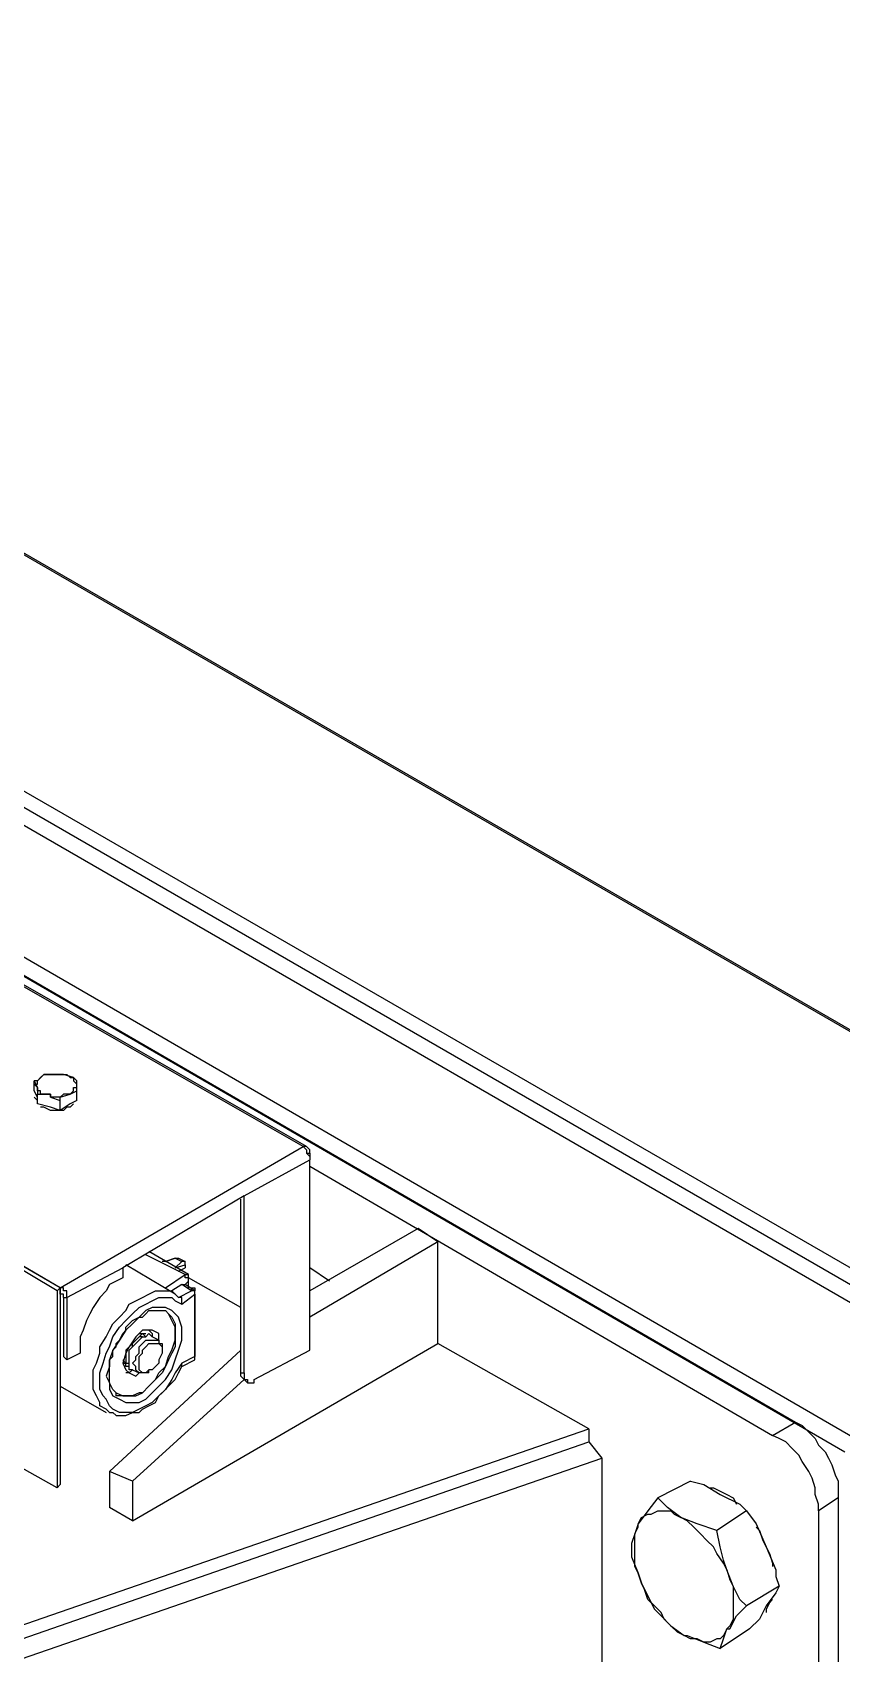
# Model space of a CAD drawing. Extents: x 3 to 592, y 5 to 207.
# Drawn here: x 265.48 to 274.18, y 89.8 to 107.23 of the extents above; entities that cross this region are included whole.
import ezdxf

# ---------------------------------------------------------------- set-up
doc = ezdxf.new("R2010")
doc.units = 0
doc.layers.get('0').update_dxf_attribs({"linetype": 'CONTINUOUS'})
picture_1 = doc.add_image_def('image2.jpg', size_in_pixel=(500, 522))

msp = doc.modelspace()

# ---------------------------------------------------------------- linework, layer by layer
at = {"color": 7}
for points in [[(283.562778, 91.1225), (260.455833, 104.4575)], [(283.598056, 91.1225), (260.491111, 104.4575)], [(283.386389, 88.688333), (256.963333, 103.928333)], [(276.895278, 92.251389), (263.2075, 100.153611)], [(276.683611, 92.180833), (263.242778, 99.941944)], [(262.643056, 98.671944), (274.214167, 91.969167)], [(262.819444, 98.777778), (274.390556, 92.075)], [(268.393333, 95.25), (262.960556, 98.354444)], [(268.428611, 95.25), (262.995833, 98.354444)], [(263.2075, 98.354444), (273.685, 92.286667)], [(265.535833, 95.885), (265.500556, 95.920278), (265.535833, 95.920278), (265.535833, 95.955556), (265.571111, 95.990833), (265.606389, 96.026111)], [(265.606389, 96.026111), (265.535833, 95.955556), (265.500556, 95.955556)], [(265.606389, 96.026111), (265.641667, 96.026111), (265.676944, 96.026111), (265.712222, 96.026111), (265.7475, 96.026111), (265.782778, 96.026111), (265.818056, 96.026111)], [(265.676944, 96.026111), (265.606389, 96.026111)], [(265.818056, 96.026111), (265.782778, 96.026111), (265.676944, 96.026111)], [(265.818056, 96.026111), (265.853333, 96.026111), (265.888611, 95.990833), (265.923889, 95.990833), (265.923889, 95.955556), (265.959167, 95.920278)], [(265.923889, 95.990833), (265.818056, 96.026111)], [(265.500556, 95.849722), (265.500556, 95.955556)], [(265.500556, 95.955556), (265.535833, 95.885)], [(265.676944, 95.814444), (265.641667, 95.814444), (265.606389, 95.814444), (265.571111, 95.814444), (265.571111, 95.849722), (265.535833, 95.849722), (265.535833, 95.885)], [(265.535833, 95.885), (265.535833, 95.814444)], [(265.888611, 95.814444), (265.923889, 95.849722), (265.923889, 95.885), (265.959167, 95.885), (265.959167, 95.920278)], [(265.959167, 95.920278), (265.959167, 95.955556), (265.923889, 95.990833)], [(265.959167, 95.849722), (265.959167, 95.920278)], [(265.535833, 95.779167), (265.500556, 95.849722)], [(265.535833, 95.708611), (265.535833, 95.743889), (265.500556, 95.779167)], [(265.535833, 95.708611), (265.535833, 95.814444)], [(265.535833, 95.814444), (265.676944, 95.814444)], [(265.535833, 95.708611), (265.535833, 95.779167)], [(265.676944, 95.673333), (265.535833, 95.708611)], [(265.676944, 95.814444), (265.676944, 95.779167), (265.782778, 95.743889)], [(265.888611, 95.814444), (265.853333, 95.814444), (265.818056, 95.814444), (265.782778, 95.779167), (265.7475, 95.779167), (265.712222, 95.779167), (265.676944, 95.779167), (265.676944, 95.814444)], [(265.782778, 95.743889), (265.782778, 95.779167), (265.888611, 95.814444)], [(265.782778, 95.638056), (265.782778, 95.743889)], [(265.888611, 95.708611), (265.782778, 95.638056)], [(265.923889, 95.708611), (265.888611, 95.673333), (265.853333, 95.673333), (265.818056, 95.638056), (265.782778, 95.638056)], [(265.888611, 95.814444), (265.959167, 95.849722)], [(265.959167, 95.743889), (265.888611, 95.708611)], [(265.959167, 95.743889), (265.959167, 95.849722)], [(265.782778, 95.638056), (265.7475, 95.638056), (265.712222, 95.638056), (265.676944, 95.638056), (265.606389, 95.673333), (265.571111, 95.673333)], [(265.782778, 95.638056), (265.676944, 95.673333)], [(265.782778, 93.733056), (268.393333, 95.25)], [(268.393333, 95.25), (268.428611, 95.214722), (268.428611, 95.179444), (268.463889, 95.144167), (268.463889, 95.108889)], [(268.463889, 95.179444), (268.463889, 95.214722), (268.428611, 95.25), (268.393333, 95.25)], [(268.428611, 95.179444), (268.463889, 95.179444)], [(268.463889, 95.179444), (268.463889, 95.108889)], [(267.758333, 94.720833), (268.463889, 95.108889)], [(268.463889, 93.062778), (268.463889, 95.108889)], [(268.463889, 95.038333), (273.438056, 92.145556)], [(267.758333, 94.720833), (266.453056, 93.944722)], [(267.723056, 92.815833), (267.723056, 94.685556)], [(267.758333, 92.815833), (267.758333, 94.720833)], [(269.628056, 94.368056), (268.463889, 93.697778)], [(269.839722, 94.226944), (269.628056, 94.368056)], [(265.782778, 93.733056), (264.865556, 94.262222)], [(265.7475, 93.697778), (264.865556, 94.226944)], [(265.782778, 93.733056), (264.936111, 94.226944)], [(267.158611, 93.874167), (266.735278, 94.121111)], [(269.839722, 94.226944), (268.463889, 93.415556)], [(269.839722, 93.133333), (269.839722, 94.226944)], [(265.853333, 93.627222), (266.453056, 93.944722)], [(266.453056, 93.944722), (266.453056, 93.838889)], [(267.0175, 93.6625), (266.488333, 93.98)], [(267.123333, 93.874167), (266.7, 94.085833)], [(266.911667, 94.015278), (266.876389, 94.015278)], [(267.0175, 94.050556), (266.911667, 94.015278)], [(266.911667, 94.015278), (267.0175, 94.050556)], [(267.0175, 94.050556), (267.088056, 94.015278)], [(267.0175, 94.050556), (267.052778, 94.050556)], [(267.088056, 94.015278), (267.0175, 93.944722)], [(267.0175, 93.944722), (267.123333, 93.98)], [(267.052778, 94.050556), (267.123333, 94.015278)], [(267.052778, 93.909444), (267.123333, 93.944722)], [(267.123333, 93.98), (267.123333, 94.015278), (267.088056, 94.015278)], [(267.123333, 94.015278), (267.088056, 94.015278)], [(267.123333, 93.98), (267.123333, 94.015278)], [(267.123333, 93.98), (267.123333, 93.944722)], [(268.675556, 93.803611), (268.463889, 93.944722)], [(266.453056, 93.838889), (266.3825, 93.803611), (266.311944, 93.768333), (266.276667, 93.697778), (266.206111, 93.627222), (266.135556, 93.521389), (266.100278, 93.450833), (266.065, 93.380278), (266.029722, 93.274444), (265.994444, 93.203889), (265.994444, 93.098056), (265.994444, 93.0275)], [(266.911667, 93.733056), (267.123333, 93.874167)], [(267.088056, 93.768333), (266.982222, 93.697778)], [(267.193889, 93.697778), (267.088056, 93.768333)], [(267.088056, 93.768333), (267.123333, 93.768333)], [(267.158611, 93.803611), (267.158611, 93.838889), (267.123333, 93.838889), (267.123333, 93.874167)], [(267.123333, 93.874167), (267.158611, 93.874167)], [(267.158611, 93.803611), (267.123333, 93.768333)], [(267.229167, 93.697778), (267.123333, 93.768333)], [(267.158611, 93.803611), (267.158611, 93.838889), (267.158611, 93.874167)], [(267.723056, 93.521389), (267.158611, 93.838889)], [(267.158611, 93.733056), (267.158611, 93.803611)], [(267.158611, 93.733056), (267.158611, 93.803611)], [(265.782778, 93.733056), (265.7475, 93.697778)], [(265.7475, 93.697778), (265.7475, 91.581111)], [(265.782778, 93.733056), (265.782778, 91.616389)], [(265.853333, 93.627222), (265.853333, 93.6625), (265.853333, 93.697778), (265.818056, 93.697778), (265.818056, 93.733056), (265.782778, 93.733056)], [(265.782778, 93.697778), (265.782778, 93.733056)], [(265.818056, 93.627222), (265.818056, 93.6625), (265.782778, 93.6625), (265.782778, 93.697778)], [(265.818056, 93.627222), (265.853333, 93.627222)], [(265.818056, 93.627222), (265.818056, 92.992222)], [(265.853333, 93.627222), (265.853333, 92.956944)], [(266.311944, 92.3925), (266.276667, 92.427778), (266.206111, 92.463056), (266.206111, 92.498333), (266.170833, 92.568889), (266.135556, 92.639444), (266.135556, 92.71), (266.135556, 92.780556), (266.135556, 92.851111), (266.170833, 92.921667), (266.206111, 93.0275), (266.206111, 93.098056), (266.276667, 93.203889), (266.311944, 93.274444), (266.347222, 93.345), (266.417778, 93.415556), (266.488333, 93.486111), (266.523611, 93.556667), (266.594167, 93.591944), (266.664722, 93.627222), (266.735278, 93.6625), (266.805833, 93.697778), (266.841111, 93.697778), (266.911667, 93.697778), (266.982222, 93.697778), (267.0175, 93.6625)], [(266.206111, 92.745278), (266.206111, 92.815833), (266.241389, 92.921667), (266.276667, 93.0275), (266.311944, 93.098056), (266.347222, 93.203889), (266.417778, 93.309722), (266.488333, 93.380278), (266.558889, 93.450833), (266.629444, 93.521389), (266.7, 93.556667), (266.770556, 93.591944), (266.841111, 93.627222), (266.911667, 93.627222), (266.982222, 93.627222), (267.0175, 93.591944), (267.088056, 93.556667)], [(267.052778, 93.627222), (267.0175, 93.6625)], [(267.052778, 93.627222), (267.193889, 93.697778)], [(267.088056, 93.556667), (267.088056, 93.591944), (267.088056, 93.627222), (267.052778, 93.627222)], [(267.088056, 93.556667), (267.229167, 93.6625)], [(267.193889, 93.697778), (267.193889, 93.733056), (267.229167, 93.733056), (267.229167, 93.697778)], [(267.229167, 93.6625), (267.229167, 93.697778), (267.193889, 93.697778)], [(267.229167, 93.6625), (267.229167, 93.697778)], [(267.229167, 93.0275), (267.229167, 93.6625)], [(267.229167, 93.6625), (267.229167, 92.992222)], [(267.088056, 93.239167), (267.088056, 93.309722), (267.052778, 93.415556), (267.0175, 93.450833), (266.982222, 93.486111), (266.911667, 93.521389), (266.841111, 93.521389), (266.770556, 93.521389), (266.7, 93.486111), (266.629444, 93.415556), (266.558889, 93.345), (266.488333, 93.274444), (266.417778, 93.168611), (266.347222, 93.062778), (266.311944, 92.956944), (266.311944, 92.886389), (266.276667, 92.780556)], [(266.417778, 93.168611), (266.453056, 93.239167), (266.488333, 93.274444), (266.488333, 93.309722), (266.523611, 93.345), (266.558889, 93.380278), (266.629444, 93.415556), (266.664722, 93.415556), (266.7, 93.450833), (266.735278, 93.486111), (266.770556, 93.486111), (266.805833, 93.486111), (266.841111, 93.486111), (266.876389, 93.486111), (266.911667, 93.486111)], [(267.0175, 93.239167), (267.0175, 93.309722), (266.982222, 93.380278), (266.946944, 93.450833), (266.911667, 93.486111)], [(266.911667, 93.486111), (266.946944, 93.450833), (266.982222, 93.415556), (267.0175, 93.345), (267.0175, 93.309722), (267.0175, 93.239167)], [(266.276667, 92.780556), (266.311944, 92.71), (266.311944, 92.639444), (266.347222, 92.568889), (266.417778, 92.533611), (266.488333, 92.498333), (266.558889, 92.498333), (266.629444, 92.498333), (266.7, 92.533611), (266.770556, 92.604167), (266.841111, 92.674722), (266.911667, 92.745278), (266.982222, 92.851111), (267.0175, 92.956944), (267.052778, 93.062778), (267.088056, 93.168611), (267.088056, 93.239167)], [(266.3825, 92.604167), (266.453056, 92.568889), (266.523611, 92.568889), (266.594167, 92.568889), (266.664722, 92.604167), (266.735278, 92.674722), (266.805833, 92.745278), (266.841111, 92.815833), (266.911667, 92.886389), (266.946944, 92.992222), (266.982222, 93.062778), (267.0175, 93.168611), (267.0175, 93.239167)], [(267.0175, 93.239167), (267.0175, 93.168611), (267.0175, 93.098056), (266.982222, 93.0275), (266.946944, 92.956944), (266.911667, 92.886389), (266.876389, 92.815833), (266.841111, 92.780556), (266.770556, 92.71), (266.735278, 92.674722), (266.664722, 92.604167), (266.629444, 92.604167), (266.558889, 92.568889), (266.523611, 92.568889), (266.453056, 92.568889), (266.417778, 92.568889), (266.3825, 92.568889)], [(266.841111, 93.168611), (266.841111, 93.239167), (266.770556, 93.274444), (266.735278, 93.274444), (266.664722, 93.274444), (266.594167, 93.203889), (266.523611, 93.098056), (266.488333, 93.0275), (266.453056, 92.921667)], [(266.7, 93.203889), (266.664722, 93.239167), (266.629444, 93.203889), (266.594167, 93.168611), (266.558889, 93.133333), (266.523611, 93.098056), (266.488333, 93.062778), (266.488333, 93.0275), (266.488333, 92.992222), (266.488333, 92.956944), (266.488333, 92.921667), (266.523611, 92.921667)], [(266.558889, 92.851111), (266.523611, 92.851111), (266.523611, 92.886389), (266.523611, 92.921667), (266.523611, 92.956944), (266.523611, 93.0275), (266.523611, 93.062778), (266.558889, 93.098056), (266.594167, 93.133333), (266.629444, 93.168611), (266.664722, 93.203889), (266.7, 93.203889), (266.735278, 93.239167), (266.770556, 93.203889)], [(266.629444, 93.239167), (266.664722, 93.239167), (266.7, 93.239167)], [(266.735278, 93.274444), (266.770556, 93.239167), (266.770556, 93.203889)], [(266.3825, 92.604167), (266.347222, 92.639444), (266.311944, 92.71), (266.311944, 92.745278), (266.311944, 92.780556), (266.311944, 92.851111), (266.311944, 92.886389), (266.311944, 92.956944), (266.347222, 92.992222), (266.347222, 93.062778), (266.3825, 93.098056), (266.3825, 93.133333), (266.417778, 93.168611)], [(267.723056, 93.062778), (266.311944, 91.7575)], [(266.523611, 92.956944), (266.523611, 93.0275), (266.523611, 93.062778), (266.558889, 93.098056), (266.558889, 93.133333), (266.594167, 93.168611), (266.629444, 93.203889)], [(266.558889, 92.921667), (266.594167, 92.956944), (266.594167, 92.992222), (266.629444, 93.0275), (266.629444, 93.098056), (266.664722, 93.133333), (266.7, 93.168611), (266.735278, 93.168611), (266.770556, 93.168611), (266.805833, 93.168611), (266.841111, 93.168611), (266.841111, 93.133333), (266.876389, 93.133333), (266.876389, 93.062778)], [(266.558889, 91.228333), (269.839722, 93.133333)], [(266.664722, 93.203889), (266.629444, 93.203889)], [(266.841111, 93.168611), (266.770556, 93.203889)], [(267.864167, 92.745278), (268.463889, 93.062778)], [(271.4625, 92.216111), (269.839722, 93.133333)], [(265.818056, 92.992222), (265.853333, 92.956944)], [(265.994444, 93.0275), (265.853333, 92.956944)], [(267.088056, 92.921667), (267.0175, 92.815833), (266.982222, 92.745278), (266.911667, 92.639444), (266.841111, 92.568889), (266.770556, 92.498333), (266.7, 92.463056), (266.629444, 92.427778), (266.558889, 92.3925), (266.488333, 92.3925), (266.417778, 92.3925), (266.347222, 92.427778), (266.311944, 92.463056), (266.276667, 92.533611), (266.241389, 92.568889), (266.206111, 92.639444), (266.206111, 92.745278)], [(266.523611, 92.886389), (266.488333, 92.886389), (266.488333, 92.921667), (266.453056, 92.956944)], [(266.453056, 92.921667), (266.488333, 92.921667)], [(266.453056, 92.921667), (266.488333, 92.851111), (266.523611, 92.815833), (266.594167, 92.780556), (266.629444, 92.815833)], [(266.735278, 92.815833), (266.7, 92.815833), (266.664722, 92.815833), (266.629444, 92.815833), (266.594167, 92.851111), (266.594167, 92.886389), (266.558889, 92.921667)], [(267.229167, 92.992222), (267.088056, 92.921667)], [(267.088056, 92.886389), (267.229167, 92.956944)], [(267.088056, 92.886389), (267.088056, 92.921667)], [(267.229167, 92.956944), (267.229167, 92.992222), (267.229167, 93.0275)], [(267.229167, 92.992222), (267.229167, 93.0275)], [(267.229167, 92.956944), (267.229167, 92.992222)], [(266.311944, 92.3925), (266.347222, 92.3925), (266.3825, 92.357222), (266.453056, 92.357222), (266.488333, 92.357222), (266.558889, 92.3925), (266.629444, 92.3925), (266.664722, 92.427778), (266.735278, 92.463056), (266.805833, 92.498333), (266.841111, 92.568889), (266.876389, 92.604167), (266.946944, 92.674722), (266.982222, 92.71), (267.0175, 92.745278), (267.052778, 92.815833)], [(266.558889, 92.851111), (266.523611, 92.815833), (266.488333, 92.815833)], [(266.558889, 92.851111), (266.629444, 92.815833)], [(267.758333, 92.745278), (266.558889, 91.651667)], [(266.735278, 92.815833), (266.735278, 92.851111)], [(267.052778, 92.815833), (267.088056, 92.886389)], [(267.723056, 92.815833), (267.758333, 92.815833)], [(267.758333, 92.745278), (267.723056, 92.780556), (267.723056, 92.815833)], [(267.758333, 92.815833), (267.758333, 92.780556), (267.758333, 92.745278), (267.793611, 92.745278), (267.793611, 92.71), (267.828889, 92.71), (267.864167, 92.71), (267.864167, 92.745278)], [(267.758333, 92.745278), (267.793611, 92.71)], [(265.782778, 92.674722), (266.276667, 92.3925)], [(266.3825, 92.568889), (266.3825, 92.604167)], [(261.478889, 88.758889), (271.4625, 92.216111)], [(271.4625, 92.216111), (271.4625, 92.075)], [(273.438056, 92.145556), (273.685, 92.286667)], [(273.685, 92.286667), (273.755556, 92.251389), (273.826111, 92.180833), (273.896667, 92.110278), (273.931944, 92.039722), (274.0025, 91.969167), (274.037778, 91.898611), (274.073056, 91.828056), (274.108333, 91.722222), (274.143611, 91.651667), (274.143611, 91.545833), (274.143611, 91.475278)], [(261.514167, 88.617778), (271.4625, 92.075)], [(265.7475, 91.581111), (264.865556, 92.075)], [(271.4625, 92.075), (271.603611, 91.898611)], [(273.931944, 91.334167), (273.931944, 91.404722), (273.896667, 91.510556), (273.896667, 91.581111), (273.861389, 91.686944), (273.826111, 91.7575), (273.755556, 91.863333), (273.720278, 91.933889), (273.649722, 92.004444), (273.579167, 92.075), (273.508611, 92.110278), (273.438056, 92.145556)], [(261.902222, 88.547222), (271.603611, 91.898611)], [(271.603611, 91.898611), (271.603611, 86.571667)], [(266.558889, 91.651667), (266.311944, 91.7575)], [(266.311944, 91.7575), (266.311944, 91.369444)], [(265.782778, 91.616389), (265.7475, 91.581111)], [(266.558889, 91.651667), (266.558889, 91.228333)], [(272.556111, 91.651667), (272.203333, 91.475278)], [(272.556111, 91.651667), (272.697222, 91.616389)], [(272.697222, 91.616389), (272.873611, 91.510556)], [(272.767778, 91.581111), (272.803056, 91.581111), (272.873611, 91.545833), (272.944167, 91.510556), (273.014722, 91.475278), (273.05, 91.404722)], [(272.873611, 91.510556), (273.085278, 91.404722)], [(266.558889, 91.228333), (266.311944, 91.369444)], [(272.203333, 91.475278), (272.0975, 91.334167), (271.991667, 91.193056)], [(271.991667, 91.193056), (272.026944, 91.263611), (272.0975, 91.298889), (272.132778, 91.298889), (272.203333, 91.334167), (272.273889, 91.334167), (272.344444, 91.334167), (272.379722, 91.298889), (272.450278, 91.263611)], [(272.450278, 91.263611), (272.309167, 91.369444), (272.203333, 91.475278)], [(273.155833, 91.334167), (272.838333, 91.1225)], [(273.085278, 91.404722), (273.155833, 91.334167)], [(273.155833, 91.334167), (273.261667, 91.193056)], [(274.143611, 91.475278), (273.931944, 91.334167)], [(273.931944, 91.334167), (273.931944, 86.113056)], [(274.143611, 91.475278), (274.143611, 86.077778)], [(271.991667, 91.193056), (271.956389, 91.087222), (271.921111, 90.981389)], [(272.026944, 90.558056), (271.991667, 90.663889), (271.956389, 90.734444), (271.956389, 90.840278), (271.956389, 90.910833), (271.956389, 91.016667), (271.956389, 91.087222), (271.991667, 91.157778), (271.991667, 91.193056)], [(272.838333, 91.1225), (272.626667, 91.193056), (272.450278, 91.263611)], [(272.944167, 90.699167), (272.908889, 90.769722), (272.838333, 90.875556), (272.803056, 90.946111), (272.7325, 91.016667), (272.661944, 91.087222), (272.591389, 91.157778), (272.520833, 91.228333), (272.450278, 91.263611)], [(273.261667, 91.193056), (273.3675, 90.946111)], [(273.261667, 91.157778), (273.296944, 91.1225), (273.332222, 91.016667), (273.3675, 90.946111), (273.402778, 90.875556), (273.438056, 90.769722), (273.438056, 90.734444)], [(271.921111, 90.981389), (271.921111, 90.840278), (271.991667, 90.663889), (272.026944, 90.558056)], [(272.944167, 90.699167), (272.908889, 90.805), (272.873611, 90.946111), (272.838333, 91.1225)], [(273.3675, 90.946111), (273.473333, 90.699167)], [(272.944167, 90.699167), (272.979444, 90.593333), (273.014722, 90.522778), (273.014722, 90.416944), (273.014722, 90.346389), (273.014722, 90.240556), (273.014722, 90.17), (272.979444, 90.099444), (272.944167, 90.064167)], [(273.155833, 90.311111), (273.085278, 90.381667), (273.014722, 90.522778), (272.944167, 90.699167)], [(273.473333, 90.699167), (273.473333, 90.628611), (273.508611, 90.522778)], [(272.485556, 89.993611), (272.415, 90.028889), (272.344444, 90.099444), (272.273889, 90.17), (272.238611, 90.240556), (272.168056, 90.311111), (272.0975, 90.381667), (272.062222, 90.4875), (272.026944, 90.558056)], [(272.026944, 90.558056), (272.0975, 90.416944), (272.168056, 90.275833), (272.238611, 90.205278)], [(273.508611, 90.522778), (273.155833, 90.311111)], [(273.473333, 90.452222), (273.3675, 90.311111)], [(273.508611, 90.522778), (273.473333, 90.452222)], [(272.944167, 90.064167), (272.979444, 90.064167), (273.05, 90.205278), (273.155833, 90.311111)], [(273.3675, 90.311111), (273.296944, 90.17)], [(273.438056, 90.381667), (273.402778, 90.346389), (273.3675, 90.275833), (273.3675, 90.240556)], [(272.238611, 90.205278), (272.344444, 90.099444), (272.485556, 89.993611)], [(273.296944, 90.17), (273.191111, 90.064167)], [(272.944167, 90.064167), (272.908889, 89.993611), (272.873611, 89.958333), (272.838333, 89.958333), (272.767778, 89.923056), (272.697222, 89.923056), (272.626667, 89.958333), (272.556111, 89.958333), (272.485556, 89.993611)], [(272.485556, 89.993611), (272.520833, 89.993611), (272.697222, 89.923056), (272.873611, 89.8525)], [(273.191111, 90.064167), (272.873611, 89.8525)], [(272.873611, 89.8525), (272.908889, 89.958333), (272.944167, 90.064167)]]:
    msp.add_lwpolyline(points, dxfattribs=at)
msp.add_lwpolyline([(266.876389, 93.062778), (266.876389, 93.0275), (266.841111, 92.956944), (266.841111, 92.921667), (266.805833, 92.886389), (266.770556, 92.851111), (266.735278, 92.851111), (266.7, 92.815833), (266.664722, 92.815833), (266.629444, 92.851111), (266.629444, 92.886389), (266.629444, 92.921667), (266.629444, 92.956944), (266.629444, 92.992222), (266.664722, 93.0275), (266.664722, 93.062778), (266.7, 93.098056), (266.735278, 93.133333), (266.770556, 93.133333), (266.805833, 93.133333), (266.841111, 93.133333), (266.876389, 93.098056)], close=True, dxfattribs=at)

# ---------------------------------------------------------------- pictures from other files: only their frames are drawn
image = msp.add_image(picture_1, insert=(223.91014, 48.573409), size_in_units=(72.51, 75.913938))
image.dxf.flags = 7

doc.saveas('drawing.dxf')
